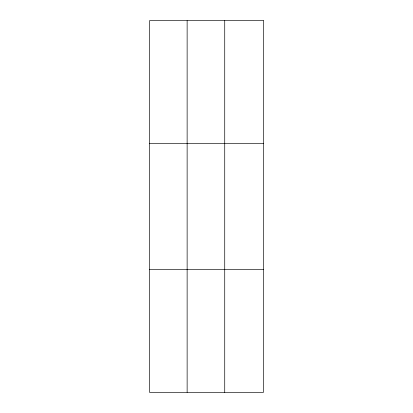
<?xml version="1.0" encoding="UTF-8"?>
<svg xmlns="http://www.w3.org/2000/svg" width="413" height="413" viewBox="0 0 413 413"><rect width="100%" height="100%" fill="white"/><g stroke="black" fill="none" stroke-linecap="round" stroke-linejoin="round"><path stroke-width="0.62" d="M187.13 392.35L187.13 20.65M224.729 392.35L224.729 20.65M149.532 143.311L263.468 143.311M149.532 269.689L263.468 269.689M263.468 20.65L263.468 392.35L149.532 392.35L149.532 20.65L263.468 20.65"/></g></svg>
